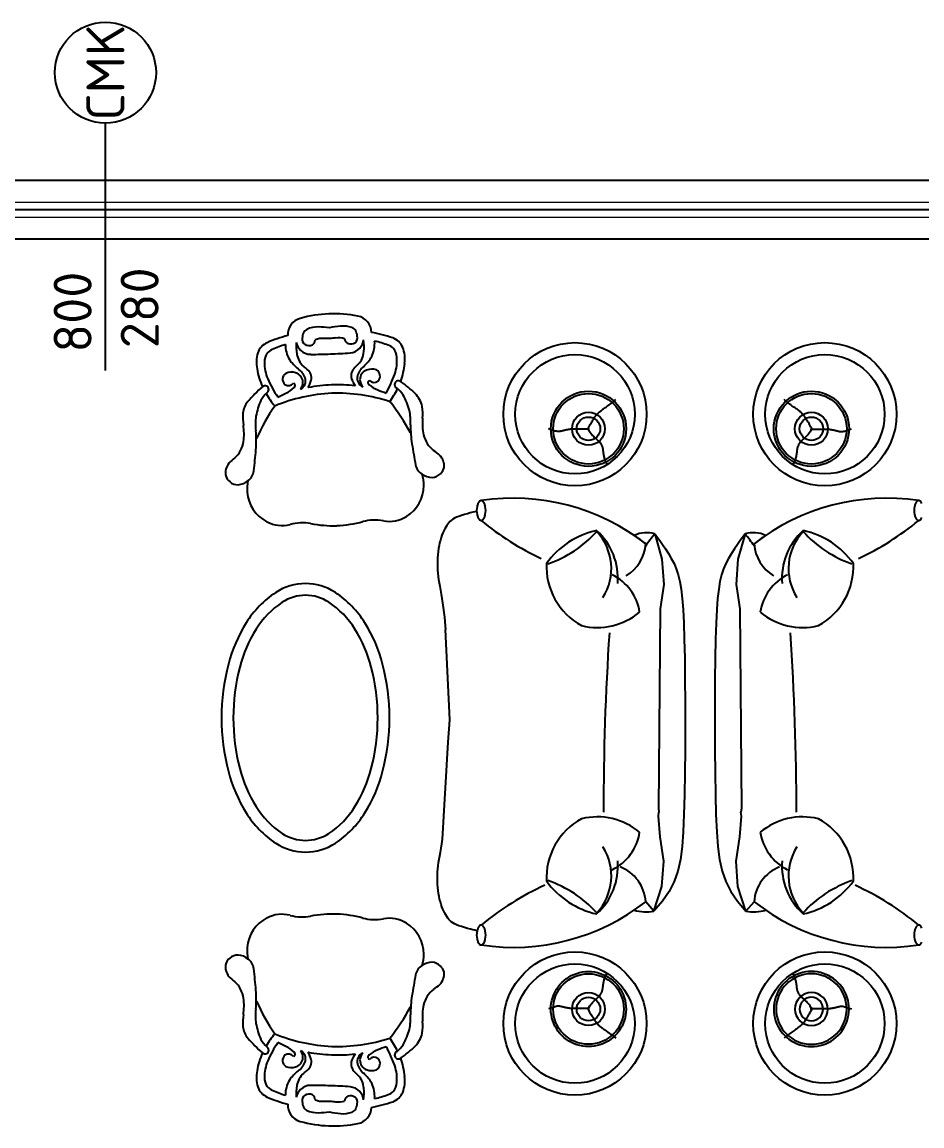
# Model space of a CAD drawing. Header units: millimetres. Extents: x 1443065 to 1517367, y 3763150 to 3779068.
# Drawn here: x 1478265.7 to 1478571.9, y 3770093.7 to 3770469.5 of the extents above; entities that cross this region are included whole.
import ezdxf
from ezdxf.enums import TextEntityAlignment as Align

# ---------------------------------------------------------------- set-up
doc = ezdxf.new("R2010")
doc.units = ezdxf.units.MM
for name, color, linetype in [('1 tefriş 2', 8, 'Continuous'), ('m-DOG_gor', 8, 'Continuous'), ('m-YAZ_poz', 7, 'Continuous')]:
    doc.layers.add(name, color=color, linetype=linetype)
doc.layers.add('MERDIVEN', color=4, linetype='Continuous', lineweight=20)
doc.styles.add('mono', font='isocpeur.ttf')
doc.styles.get("Standard").update_dxf_attribs({"font": 'arial.ttf'})

# ---------------------------------------------------------------- blocks, each defined once
blk = doc.blocks.new('m-penpoz')
blk.add_line((0, -1.6252), (0, 0))
blk.add_circle((0, 0.332), 0.332)
blk.add_attdef('POZNO', text='', height=0.18).set_placement((0, 0.332), align=Align.MIDDLE)
blk.add_attdef('HEIGHT', text='', height=0.18, rotation=90).set_placement((0.0692, -1.6252), align=Align.TOP_LEFT)
blk.add_attdef('WIDTH', text='', height=0.18, rotation=90).set_placement((0, -1.6252), align=Align.BOTTOM_LEFT)

msp = doc.modelspace()

# ---------------------------------------------------------------- linework, layer by layer
at = {"layer": '1 tefriş 2'}
for p, q in [((1478412.85, 3770300.53), (1478412.25, 3770300.19)), ((1478413.54, 3770300.86), (1478412.85, 3770300.53)), ((1478414.34, 3770301.18), (1478413.54, 3770300.86)), ((1478415.26, 3770301.5), (1478414.34, 3770301.18)), ((1478416.25, 3770301.81), (1478415.26, 3770301.5)), ((1478417.25, 3770302.1), (1478416.25, 3770301.81)), ((1478418.2, 3770302.36), (1478417.25, 3770302.1)), ((1478419.05, 3770302.57), (1478418.2, 3770302.36)), ((1478419.73, 3770302.74), (1478419.05, 3770302.57)), ((1478420.19, 3770302.85), (1478419.73, 3770302.74)), ((1478420.37, 3770302.9), (1478420.19, 3770302.85)), ((1478409.5, 3770296.89), (1478409.17, 3770296.23)), ((1478409.84, 3770297.5), (1478409.5, 3770296.89)), ((1478410.18, 3770298.06), (1478409.84, 3770297.5)), ((1478410.52, 3770298.56), (1478410.18, 3770298.06)), ((1478410.89, 3770299.02), (1478410.52, 3770298.56)), ((1478411.29, 3770299.44), (1478410.89, 3770299.02)), ((1478411.74, 3770299.83), (1478411.29, 3770299.44)), ((1478412.25, 3770300.19), (1478411.74, 3770299.83)), ((1478408.01, 3770293.09), (1478407.78, 3770292.18)), ((1478408.27, 3770293.95), (1478408.01, 3770293.09)), ((1478408.55, 3770294.76), (1478408.27, 3770293.95)), ((1478408.85, 3770295.52), (1478408.55, 3770294.76)), ((1478409.17, 3770296.23), (1478408.85, 3770295.52)), ((1478480.97, 3770295.21), (1478483.43, 3770286.65)), ((1478480.97, 3770295.21), (1478481.32, 3770294.74)), ((1478481.32, 3770294.74), (1478481.91, 3770293.96)), ((1478481.91, 3770293.96), (1478482.69, 3770292.91)), ((1478511.72, 3770295.21), (1478509.26, 3770286.65)), ((1478510.78, 3770293.96), (1478510, 3770292.91)), ((1478511.37, 3770294.74), (1478510.78, 3770293.96)), ((1478511.72, 3770295.21), (1478511.37, 3770294.74)), ((1478407.39, 3770290.22), (1478407.25, 3770289.19)), ((1478407.57, 3770291.22), (1478407.39, 3770290.22)), ((1478407.78, 3770292.18), (1478407.57, 3770291.22)), ((1478482.69, 3770292.91), (1478483.61, 3770291.64)), ((1478483.61, 3770291.64), (1478484.6, 3770290.18)), ((1478484.6, 3770290.18), (1478485.62, 3770288.57)), ((1478508.09, 3770290.18), (1478507.07, 3770288.57)), ((1478509.09, 3770291.64), (1478508.09, 3770290.18)), ((1478510, 3770292.91), (1478509.09, 3770291.64)), ((1478407, 3770286), (1478406.99, 3770284.93)), ((1478407.05, 3770287.07), (1478407, 3770286)), ((1478407.13, 3770288.14), (1478407.05, 3770287.07)), ((1478407.25, 3770289.19), (1478407.13, 3770288.14)), ((1478483.43, 3770286.65), (1478484.05, 3770278.04)), ((1478485.62, 3770288.57), (1478486.61, 3770286.86)), ((1478486.61, 3770286.86), (1478487.52, 3770285.09)), ((1478506.08, 3770286.86), (1478505.17, 3770285.09)), ((1478507.07, 3770288.57), (1478506.08, 3770286.86)), ((1478509.26, 3770286.65), (1478508.64, 3770278.04)), ((1478406.99, 3770284.93), (1478407.01, 3770283.88)), ((1478407.01, 3770283.88), (1478407.07, 3770282.84)), ((1478407.07, 3770282.84), (1478407.16, 3770281.81)), ((1478407.16, 3770281.81), (1478407.28, 3770280.76)), ((1478487.52, 3770285.09), (1478488.31, 3770283.27)), ((1478488.31, 3770283.27), (1478488.97, 3770281.3)), ((1478504.39, 3770283.27), (1478503.72, 3770281.3)), ((1478505.17, 3770285.09), (1478504.39, 3770283.27)), ((1478407.28, 3770280.76), (1478407.43, 3770279.68)), ((1478407.43, 3770279.68), (1478407.6, 3770278.56)), ((1478407.6, 3770278.56), (1478407.8, 3770277.37)), ((1478484.05, 3770278.04), (1478482.82, 3770269.74)), ((1478488.97, 3770281.3), (1478489.52, 3770279.05)), ((1478489.52, 3770279.05), (1478489.97, 3770276.41)), ((1478503.17, 3770279.05), (1478502.72, 3770276.41)), ((1478503.72, 3770281.3), (1478503.17, 3770279.05)), ((1478508.64, 3770278.04), (1478509.87, 3770269.74)), ((1478407.8, 3770277.37), (1478408.01, 3770276.1)), ((1478408.01, 3770276.1), (1478408.25, 3770274.73)), ((1478408.25, 3770274.73), (1478408.49, 3770273.26)), ((1478489.97, 3770276.41), (1478490.33, 3770273.24)), ((1478502.72, 3770276.41), (1478502.36, 3770273.24)), ((1478408.49, 3770273.26), (1478408.74, 3770271.71)), ((1478408.74, 3770271.71), (1478408.98, 3770270.11)), ((1478490.33, 3770273.24), (1478490.62, 3770269.42)), ((1478502.36, 3770273.24), (1478502.07, 3770269.42)), ((1478408.98, 3770270.11), (1478409.21, 3770268.49)), ((1478409.21, 3770268.49), (1478409.41, 3770266.91)), ((1478409.41, 3770266.91), (1478409.57, 3770265.38)), ((1478482.82, 3770269.74), (1478482.2, 3770201.71)), ((1478490.62, 3770269.42), (1478490.85, 3770264.83)), ((1478502.07, 3770269.42), (1478501.85, 3770264.83)), ((1478509.87, 3770269.74), (1478510.49, 3770201.71)), ((1478409.57, 3770265.38), (1478409.69, 3770263.94)), ((1478409.69, 3770263.94), (1478409.76, 3770262.64)), ((1478490.85, 3770264.83), (1478491.02, 3770259.34)), ((1478501.85, 3770264.83), (1478501.67, 3770259.34)), ((1478411.26, 3770231.9), (1478409.76, 3770262.64)), ((1478491.02, 3770259.34), (1478491.16, 3770252.89)), ((1478501.67, 3770259.34), (1478501.54, 3770252.89)), ((1478491.16, 3770252.89), (1478491.25, 3770245.65)), ((1478501.54, 3770252.89), (1478501.44, 3770245.65)), ((1478491.25, 3770245.65), (1478491.31, 3770237.89)), ((1478501.44, 3770245.65), (1478501.39, 3770237.89)), ((1478491.31, 3770237.89), (1478491.32, 3770229.84)), ((1478501.39, 3770237.89), (1478501.38, 3770229.84)), ((1478410.66, 3770224.34), (1478411.26, 3770231.9)), ((1478491.32, 3770229.84), (1478491.28, 3770221.75)), ((1478501.38, 3770229.84), (1478501.41, 3770221.75)), ((1478408.74, 3770191.3), (1478410.66, 3770224.34)), ((1478491.28, 3770221.75), (1478491.2, 3770213.86)), ((1478501.41, 3770221.75), (1478501.49, 3770213.86)), ((1478491.2, 3770213.86), (1478491.07, 3770206.42)), ((1478501.49, 3770213.86), (1478501.62, 3770206.42)), ((1478491.07, 3770206.42), (1478490.9, 3770199.68)), ((1478501.62, 3770206.42), (1478501.8, 3770199.68)), ((1478482.2, 3770201.71), (1478482.39, 3770200.43)), ((1478482.2, 3770199.16), (1478482.39, 3770200.43)), ((1478482.82, 3770192.09), (1478482.2, 3770199.16)), ((1478490.9, 3770199.68), (1478490.65, 3770193.82)), ((1478501.8, 3770199.68), (1478502.04, 3770193.82)), ((1478509.87, 3770192.09), (1478510.49, 3770199.16)), ((1478510.49, 3770201.71), (1478510.3, 3770200.43)), ((1478510.49, 3770199.16), (1478510.3, 3770200.43)), ((1478484.05, 3770183.78), (1478482.82, 3770192.09)), ((1478490.65, 3770193.82), (1478490.28, 3770188.75)), ((1478502.04, 3770193.82), (1478502.41, 3770188.75)), ((1478508.64, 3770183.78), (1478509.87, 3770192.09)), ((1478408.01, 3770186.9), (1478408.25, 3770188.27)), ((1478408.25, 3770188.27), (1478408.49, 3770189.74)), ((1478408.49, 3770189.74), (1478408.74, 3770191.3)), ((1478490.28, 3770188.75), (1478489.69, 3770184.33)), ((1478502.41, 3770188.75), (1478503, 3770184.33)), ((1478407.43, 3770183.32), (1478407.6, 3770184.44)), ((1478407.6, 3770184.44), (1478407.8, 3770185.63)), ((1478407.8, 3770185.63), (1478408.01, 3770186.9)), ((1478489.69, 3770184.33), (1478488.81, 3770180.41)), ((1478503, 3770184.33), (1478503.88, 3770180.41)), ((1478407.07, 3770180.16), (1478407.16, 3770181.2)), ((1478407.16, 3770181.2), (1478407.28, 3770182.24)), ((1478407.28, 3770182.24), (1478407.43, 3770183.32)), ((1478483.43, 3770175.17), (1478484.05, 3770183.78)), ((1478488.81, 3770180.41), (1478487.55, 3770176.84)), ((1478503.88, 3770180.41), (1478505.14, 3770176.84)), ((1478509.26, 3770175.17), (1478508.64, 3770183.78)), ((1478406.99, 3770178.07), (1478407.01, 3770179.13)), ((1478407, 3770177), (1478406.99, 3770178.07)), ((1478407.05, 3770175.93), (1478407, 3770177)), ((1478407.01, 3770179.13), (1478407.07, 3770180.16)), ((1478487.55, 3770176.84), (1478485.83, 3770173.47)), ((1478505.14, 3770176.84), (1478506.86, 3770173.47)), ((1478407.13, 3770174.86), (1478407.05, 3770175.93)), ((1478407.25, 3770173.81), (1478407.13, 3770174.86)), ((1478407.39, 3770172.78), (1478407.25, 3770173.81)), ((1478407.57, 3770171.78), (1478407.39, 3770172.78)), ((1478480.68, 3770166.75), (1478483.43, 3770175.17)), ((1478485.83, 3770173.47), (1478483.57, 3770170.16)), ((1478506.86, 3770173.47), (1478509.12, 3770170.16)), ((1478512.01, 3770166.75), (1478509.26, 3770175.17)), ((1478407.78, 3770170.82), (1478407.57, 3770171.78)), ((1478408.01, 3770169.91), (1478407.78, 3770170.82)), ((1478408.27, 3770169.05), (1478408.01, 3770169.91)), ((1478408.55, 3770168.24), (1478408.27, 3770169.05)), ((1478480.68, 3770166.75), (1478477.89, 3770169.98)), ((1478483.57, 3770170.16), (1478480.68, 3770166.75)), ((1478509.12, 3770170.16), (1478512.01, 3770166.75)), ((1478512.01, 3770166.75), (1478514.81, 3770169.98)), ((1478408.85, 3770167.48), (1478408.55, 3770168.24)), ((1478409.17, 3770166.77), (1478408.85, 3770167.48)), ((1478409.5, 3770166.11), (1478409.17, 3770166.77)), ((1478409.84, 3770165.5), (1478409.5, 3770166.11)), ((1478410.18, 3770164.95), (1478409.84, 3770165.5)), ((1478410.52, 3770164.44), (1478410.18, 3770164.95)), ((1478410.89, 3770163.98), (1478410.52, 3770164.44)), ((1478411.29, 3770163.56), (1478410.89, 3770163.98)), ((1478411.74, 3770163.17), (1478411.29, 3770163.56)), ((1478412.25, 3770162.81), (1478411.74, 3770163.17)), ((1478412.85, 3770162.47), (1478412.25, 3770162.81)), ((1478413.54, 3770162.14), (1478412.85, 3770162.47)), ((1478414.34, 3770161.82), (1478413.54, 3770162.14)), ((1478415.26, 3770161.5), (1478414.34, 3770161.82)), ((1478416.25, 3770161.19), (1478415.26, 3770161.5)), ((1478417.25, 3770160.9), (1478416.25, 3770161.19)), ((1478418.22, 3770160.64), (1478417.25, 3770160.9)), ((1478419.08, 3770160.42), (1478418.22, 3770160.64)), ((1478419.79, 3770160.25), (1478419.08, 3770160.42)), ((1478420.28, 3770160.13), (1478419.79, 3770160.25)), ((1478420.5, 3770160.08), (1478420.28, 3770160.13))]:
    msp.add_line(p, q, dxfattribs=at)
for points in [[(1478458.03, 3770330.52), (1478458.31, 3770331.08), (1478458.57, 3770331.58), (1478458.81, 3770332.03), (1478459.03, 3770332.42), (1478459.24, 3770332.77), (1478459.43, 3770333.09), (1478459.61, 3770333.38), (1478459.77, 3770333.66), (1478459.93, 3770333.91), (1478460.08, 3770334.16), (1478460.22, 3770334.4), (1478460.36, 3770334.62), (1478460.49, 3770334.84), (1478460.63, 3770335.05), (1478460.77, 3770335.26), (1478460.92, 3770335.46), (1478461.08, 3770335.65), (1478461.24, 3770335.84), (1478461.41, 3770336.03), (1478461.59, 3770336.22), (1478461.78, 3770336.4), (1478461.97, 3770336.58), (1478462.17, 3770336.76), (1478462.38, 3770336.93), (1478462.6, 3770337.11), (1478462.82, 3770337.28), (1478463.05, 3770337.46), (1478463.29, 3770337.64), (1478463.55, 3770337.82), (1478463.82, 3770338.01), (1478464.1, 3770338.21), (1478464.4, 3770338.41), (1478464.72, 3770338.63), (1478465.06, 3770338.86), (1478465.43, 3770339.12), (1478465.82, 3770339.4), (1478466.24, 3770339.71), (1478466.7, 3770340.07), (1478467.19, 3770340.47), (1478467.72, 3770340.93)], [(1478534.67, 3770330.52), (1478534.39, 3770331.08), (1478534.13, 3770331.58), (1478533.89, 3770332.03), (1478533.66, 3770332.42), (1478533.46, 3770332.77), (1478533.27, 3770333.09), (1478533.09, 3770333.38), (1478532.92, 3770333.66), (1478532.76, 3770333.91), (1478532.62, 3770334.16), (1478532.48, 3770334.4), (1478532.34, 3770334.62), (1478532.2, 3770334.84), (1478532.06, 3770335.05), (1478531.92, 3770335.26), (1478531.77, 3770335.46), (1478531.62, 3770335.65), (1478531.45, 3770335.84), (1478531.28, 3770336.03), (1478531.1, 3770336.22), (1478530.92, 3770336.4), (1478530.72, 3770336.58), (1478530.52, 3770336.76), (1478530.31, 3770336.93), (1478530.1, 3770337.11), (1478529.88, 3770337.28), (1478529.64, 3770337.46), (1478529.4, 3770337.64), (1478529.15, 3770337.82), (1478528.88, 3770338.01), (1478528.59, 3770338.21), (1478528.29, 3770338.41), (1478527.97, 3770338.63), (1478527.63, 3770338.86), (1478527.27, 3770339.12), (1478526.87, 3770339.4), (1478526.45, 3770339.71), (1478526, 3770340.07), (1478525.5, 3770340.47), (1478524.97, 3770340.93)], [(1478458.81, 3770330.78), (1478458.2, 3770330.82), (1478457.67, 3770330.85), (1478457.2, 3770330.86), (1478456.78, 3770330.87), (1478456.4, 3770330.86), (1478456.07, 3770330.85), (1478455.76, 3770330.84), (1478455.46, 3770330.84), (1478455.18, 3770330.84), (1478454.91, 3770330.84), (1478454.64, 3770330.84), (1478454.38, 3770330.85), (1478454.13, 3770330.86), (1478453.88, 3770330.87), (1478453.64, 3770330.87), (1478453.41, 3770330.87), (1478453.18, 3770330.87), (1478452.95, 3770330.86), (1478452.72, 3770330.85), (1478452.5, 3770330.84), (1478452.28, 3770330.82), (1478452.06, 3770330.79), (1478451.84, 3770330.76), (1478451.61, 3770330.73), (1478451.39, 3770330.69), (1478451.16, 3770330.65), (1478450.93, 3770330.6), (1478450.7, 3770330.55), (1478450.47, 3770330.5), (1478450.24, 3770330.44), (1478450.01, 3770330.38), (1478449.77, 3770330.32), (1478449.54, 3770330.26), (1478449.3, 3770330.2), (1478449.06, 3770330.14), (1478448.82, 3770330.1), (1478448.56, 3770330.06), (1478448.29, 3770330.05), (1478448.01, 3770330.05), (1478447.72, 3770330.08), (1478447.4, 3770330.14), (1478447.07, 3770330.23), (1478446.73, 3770330.33), (1478446.37, 3770330.45), (1478446, 3770330.57), (1478445.61, 3770330.71), (1478445.22, 3770330.84), (1478444.82, 3770330.97)], [(1478458.24, 3770331.06), (1478458.56, 3770330.46), (1478458.88, 3770329.94), (1478459.2, 3770329.48), (1478459.51, 3770329.08), (1478459.82, 3770328.74), (1478460.11, 3770328.44), (1478460.4, 3770328.17), (1478460.68, 3770327.92), (1478460.94, 3770327.69), (1478461.19, 3770327.47), (1478461.42, 3770327.26), (1478461.64, 3770327.06), (1478461.85, 3770326.86), (1478462.04, 3770326.67), (1478462.21, 3770326.48), (1478462.37, 3770326.28), (1478462.52, 3770326.08), (1478462.65, 3770325.88), (1478462.76, 3770325.67), (1478462.87, 3770325.46), (1478462.96, 3770325.25), (1478463.04, 3770325.04), (1478463.1, 3770324.82), (1478463.16, 3770324.61), (1478463.21, 3770324.39), (1478463.25, 3770324.18), (1478463.29, 3770323.96), (1478463.32, 3770323.74), (1478463.35, 3770323.53), (1478463.37, 3770323.31), (1478463.4, 3770323.1), (1478463.43, 3770322.88), (1478463.45, 3770322.67), (1478463.49, 3770322.45), (1478463.52, 3770322.23), (1478463.56, 3770322), (1478463.61, 3770321.77), (1478463.66, 3770321.53), (1478463.72, 3770321.28), (1478463.78, 3770321.02), (1478463.86, 3770320.74), (1478463.95, 3770320.46), (1478464.04, 3770320.18), (1478464.15, 3770319.9), (1478464.26, 3770319.63), (1478464.39, 3770319.37), (1478464.52, 3770319.14), (1478464.67, 3770318.93)], [(1478534.46, 3770331.06), (1478534.13, 3770330.46), (1478533.81, 3770329.94), (1478533.5, 3770329.48), (1478533.18, 3770329.08), (1478532.88, 3770328.74), (1478532.58, 3770328.44), (1478532.29, 3770328.17), (1478532.02, 3770327.92), (1478531.76, 3770327.69), (1478531.51, 3770327.47), (1478531.27, 3770327.26), (1478531.05, 3770327.06), (1478530.85, 3770326.86), (1478530.66, 3770326.67), (1478530.48, 3770326.48), (1478530.32, 3770326.28), (1478530.18, 3770326.08), (1478530.05, 3770325.88), (1478529.93, 3770325.67), (1478529.83, 3770325.46), (1478529.74, 3770325.25), (1478529.66, 3770325.04), (1478529.59, 3770324.82), (1478529.53, 3770324.61), (1478529.48, 3770324.39), (1478529.44, 3770324.18), (1478529.4, 3770323.96), (1478529.37, 3770323.74), (1478529.35, 3770323.53), (1478529.32, 3770323.31), (1478529.29, 3770323.1), (1478529.27, 3770322.88), (1478529.24, 3770322.67), (1478529.21, 3770322.45), (1478529.17, 3770322.23), (1478529.13, 3770322), (1478529.09, 3770321.77), (1478529.04, 3770321.53), (1478528.98, 3770321.28), (1478528.91, 3770321.02), (1478528.83, 3770320.74), (1478528.75, 3770320.46), (1478528.65, 3770320.18), (1478528.55, 3770319.9), (1478528.43, 3770319.63), (1478528.31, 3770319.37), (1478528.17, 3770319.14), (1478528.03, 3770318.93)], [(1478533.88, 3770330.78), (1478534.49, 3770330.82), (1478535.02, 3770330.85), (1478535.5, 3770330.86), (1478535.92, 3770330.87), (1478536.29, 3770330.86), (1478536.63, 3770330.85), (1478536.94, 3770330.84), (1478537.23, 3770330.84), (1478537.51, 3770330.84), (1478537.79, 3770330.84), (1478538.05, 3770330.84), (1478538.31, 3770330.85), (1478538.56, 3770330.86), (1478538.81, 3770330.87), (1478539.05, 3770330.87), (1478539.29, 3770330.87), (1478539.52, 3770330.87), (1478539.75, 3770330.86), (1478539.97, 3770330.85), (1478540.19, 3770330.84), (1478540.41, 3770330.82), (1478540.64, 3770330.79), (1478540.86, 3770330.76), (1478541.08, 3770330.73), (1478541.31, 3770330.69), (1478541.53, 3770330.65), (1478541.76, 3770330.6), (1478541.99, 3770330.55), (1478542.22, 3770330.5), (1478542.46, 3770330.44), (1478542.69, 3770330.38), (1478542.92, 3770330.32), (1478543.16, 3770330.26), (1478543.39, 3770330.2), (1478543.63, 3770330.14), (1478543.88, 3770330.1), (1478544.13, 3770330.06), (1478544.4, 3770330.05), (1478544.68, 3770330.05), (1478544.98, 3770330.08), (1478545.29, 3770330.14), (1478545.62, 3770330.23), (1478545.97, 3770330.33), (1478546.33, 3770330.45), (1478546.7, 3770330.57), (1478547.08, 3770330.71), (1478547.48, 3770330.84), (1478547.88, 3770330.97)], [(1478458.24, 3770133.39), (1478458.56, 3770134), (1478458.88, 3770134.52), (1478459.2, 3770134.98), (1478459.51, 3770135.38), (1478459.82, 3770135.72), (1478460.11, 3770136.02), (1478460.4, 3770136.29), (1478460.68, 3770136.54), (1478460.94, 3770136.77), (1478461.19, 3770136.99), (1478461.42, 3770137.2), (1478461.64, 3770137.4), (1478461.85, 3770137.6), (1478462.04, 3770137.79), (1478462.21, 3770137.98), (1478462.37, 3770138.18), (1478462.52, 3770138.38), (1478462.65, 3770138.58), (1478462.76, 3770138.79), (1478462.87, 3770139), (1478462.96, 3770139.21), (1478463.04, 3770139.42), (1478463.1, 3770139.64), (1478463.16, 3770139.85), (1478463.21, 3770140.07), (1478463.25, 3770140.28), (1478463.29, 3770140.5), (1478463.32, 3770140.71), (1478463.35, 3770140.93), (1478463.37, 3770141.14), (1478463.4, 3770141.36), (1478463.43, 3770141.58), (1478463.45, 3770141.79), (1478463.49, 3770142.01), (1478463.52, 3770142.23), (1478463.56, 3770142.45), (1478463.61, 3770142.69), (1478463.66, 3770142.93), (1478463.72, 3770143.18), (1478463.78, 3770143.44), (1478463.86, 3770143.72), (1478463.95, 3770144), (1478464.04, 3770144.28), (1478464.15, 3770144.56), (1478464.26, 3770144.83), (1478464.39, 3770145.09), (1478464.52, 3770145.32), (1478464.67, 3770145.53)], [(1478534.46, 3770133.39), (1478534.13, 3770134), (1478533.81, 3770134.52), (1478533.5, 3770134.98), (1478533.18, 3770135.38), (1478532.88, 3770135.72), (1478532.58, 3770136.02), (1478532.29, 3770136.29), (1478532.02, 3770136.54), (1478531.76, 3770136.77), (1478531.51, 3770136.99), (1478531.27, 3770137.2), (1478531.05, 3770137.4), (1478530.85, 3770137.6), (1478530.66, 3770137.79), (1478530.48, 3770137.98), (1478530.32, 3770138.18), (1478530.18, 3770138.38), (1478530.05, 3770138.58), (1478529.93, 3770138.79), (1478529.83, 3770139), (1478529.74, 3770139.21), (1478529.66, 3770139.42), (1478529.59, 3770139.64), (1478529.53, 3770139.85), (1478529.48, 3770140.07), (1478529.44, 3770140.28), (1478529.4, 3770140.5), (1478529.37, 3770140.71), (1478529.35, 3770140.93), (1478529.32, 3770141.14), (1478529.29, 3770141.36), (1478529.27, 3770141.58), (1478529.24, 3770141.79), (1478529.21, 3770142.01), (1478529.17, 3770142.23), (1478529.13, 3770142.45), (1478529.09, 3770142.69), (1478529.04, 3770142.93), (1478528.98, 3770143.18), (1478528.91, 3770143.44), (1478528.83, 3770143.72), (1478528.75, 3770144), (1478528.65, 3770144.28), (1478528.55, 3770144.56), (1478528.43, 3770144.83), (1478528.31, 3770145.09), (1478528.17, 3770145.32), (1478528.03, 3770145.53)], [(1478458.81, 3770133.68), (1478458.2, 3770133.64), (1478457.67, 3770133.61), (1478457.2, 3770133.6), (1478456.78, 3770133.59), (1478456.4, 3770133.6), (1478456.07, 3770133.61), (1478455.76, 3770133.62), (1478455.46, 3770133.62), (1478455.18, 3770133.62), (1478454.91, 3770133.62), (1478454.64, 3770133.62), (1478454.38, 3770133.61), (1478454.13, 3770133.6), (1478453.88, 3770133.59), (1478453.64, 3770133.59), (1478453.41, 3770133.59), (1478453.18, 3770133.59), (1478452.95, 3770133.59), (1478452.72, 3770133.61), (1478452.5, 3770133.62), (1478452.28, 3770133.64), (1478452.06, 3770133.67), (1478451.84, 3770133.7), (1478451.61, 3770133.73), (1478451.39, 3770133.77), (1478451.16, 3770133.81), (1478450.93, 3770133.86), (1478450.7, 3770133.91), (1478450.47, 3770133.96), (1478450.24, 3770134.02), (1478450.01, 3770134.07), (1478449.77, 3770134.14), (1478449.54, 3770134.2), (1478449.3, 3770134.26), (1478449.06, 3770134.32), (1478448.82, 3770134.36), (1478448.56, 3770134.4), (1478448.29, 3770134.41), (1478448.01, 3770134.41), (1478447.72, 3770134.38), (1478447.4, 3770134.32), (1478447.07, 3770134.23), (1478446.73, 3770134.13), (1478446.37, 3770134.01), (1478446, 3770133.89), (1478445.61, 3770133.75), (1478445.22, 3770133.62), (1478444.82, 3770133.49)], [(1478458.03, 3770133.94), (1478458.31, 3770133.38), (1478458.57, 3770132.88), (1478458.81, 3770132.43), (1478459.03, 3770132.04), (1478459.24, 3770131.69), (1478459.43, 3770131.37), (1478459.61, 3770131.08), (1478459.77, 3770130.8), (1478459.93, 3770130.55), (1478460.08, 3770130.3), (1478460.22, 3770130.06), (1478460.36, 3770129.84), (1478460.49, 3770129.62), (1478460.63, 3770129.41), (1478460.77, 3770129.2), (1478460.92, 3770129), (1478461.08, 3770128.81), (1478461.24, 3770128.62), (1478461.41, 3770128.43), (1478461.59, 3770128.24), (1478461.78, 3770128.06), (1478461.97, 3770127.88), (1478462.17, 3770127.7), (1478462.38, 3770127.53), (1478462.6, 3770127.35), (1478462.82, 3770127.18), (1478463.05, 3770127), (1478463.29, 3770126.82), (1478463.55, 3770126.64), (1478463.82, 3770126.45), (1478464.1, 3770126.25), (1478464.4, 3770126.05), (1478464.72, 3770125.83), (1478465.06, 3770125.6), (1478465.43, 3770125.34), (1478465.82, 3770125.06), (1478466.24, 3770124.75), (1478466.7, 3770124.39), (1478467.19, 3770123.99), (1478467.72, 3770123.53)], [(1478534.67, 3770133.94), (1478534.39, 3770133.38), (1478534.13, 3770132.88), (1478533.89, 3770132.43), (1478533.66, 3770132.04), (1478533.46, 3770131.69), (1478533.27, 3770131.37), (1478533.09, 3770131.08), (1478532.92, 3770130.8), (1478532.76, 3770130.55), (1478532.62, 3770130.3), (1478532.48, 3770130.06), (1478532.34, 3770129.84), (1478532.2, 3770129.62), (1478532.06, 3770129.41), (1478531.92, 3770129.2), (1478531.77, 3770129), (1478531.62, 3770128.81), (1478531.45, 3770128.62), (1478531.28, 3770128.43), (1478531.1, 3770128.24), (1478530.92, 3770128.06), (1478530.72, 3770127.88), (1478530.52, 3770127.7), (1478530.31, 3770127.53), (1478530.1, 3770127.35), (1478529.88, 3770127.18), (1478529.64, 3770127), (1478529.4, 3770126.82), (1478529.15, 3770126.64), (1478528.88, 3770126.45), (1478528.59, 3770126.25), (1478528.29, 3770126.05), (1478527.97, 3770125.83), (1478527.63, 3770125.6), (1478527.27, 3770125.34), (1478526.87, 3770125.06), (1478526.45, 3770124.75), (1478526, 3770124.39), (1478525.5, 3770123.99), (1478524.97, 3770123.53)], [(1478533.88, 3770133.68), (1478534.49, 3770133.64), (1478535.02, 3770133.61), (1478535.5, 3770133.6), (1478535.92, 3770133.59), (1478536.29, 3770133.6), (1478536.63, 3770133.61), (1478536.94, 3770133.62), (1478537.23, 3770133.62), (1478537.51, 3770133.62), (1478537.79, 3770133.62), (1478538.05, 3770133.62), (1478538.31, 3770133.61), (1478538.56, 3770133.6), (1478538.81, 3770133.59), (1478539.05, 3770133.59), (1478539.29, 3770133.59), (1478539.52, 3770133.59), (1478539.75, 3770133.59), (1478539.97, 3770133.61), (1478540.19, 3770133.62), (1478540.41, 3770133.64), (1478540.64, 3770133.67), (1478540.86, 3770133.7), (1478541.08, 3770133.73), (1478541.31, 3770133.77), (1478541.53, 3770133.81), (1478541.76, 3770133.86), (1478541.99, 3770133.91), (1478542.22, 3770133.96), (1478542.46, 3770134.02), (1478542.69, 3770134.07), (1478542.92, 3770134.14), (1478543.16, 3770134.2), (1478543.39, 3770134.26), (1478543.63, 3770134.32), (1478543.88, 3770134.36), (1478544.13, 3770134.4), (1478544.4, 3770134.41), (1478544.68, 3770134.41), (1478544.98, 3770134.38), (1478545.29, 3770134.32), (1478545.62, 3770134.23), (1478545.97, 3770134.13), (1478546.33, 3770134.01), (1478546.7, 3770133.89), (1478547.08, 3770133.75), (1478547.48, 3770133.62), (1478547.88, 3770133.49)]]:
    msp.add_lwpolyline(points, dxfattribs=at)
for centre, radius in [((1478453.83, 3770335.95), 24.38), ((1478538.86, 3770335.95), 24.38), ((1478453.83, 3770335.95), 20.32), ((1478538.86, 3770335.95), 20.32), ((1478458.42, 3770331.01), 12.8), ((1478458.42, 3770331.01), 12), ((1478534.28, 3770331.01), 12.8), ((1478534.28, 3770331.01), 12), ((1478458.42, 3770331.01), 5.6), ((1478458.42, 3770331.01), 4), ((1478534.28, 3770331.01), 5.6), ((1478534.28, 3770331.01), 4), ((1478453.83, 3770128.51), 24.38), ((1478538.86, 3770128.51), 24.38), ((1478453.83, 3770128.51), 20.32), ((1478538.86, 3770128.51), 20.32)]:
    msp.add_circle(centre, radius, dxfattribs=at)
for centre, radius, start, end in [((1478361.86, 3770363.02), 5.79, 105.5086, 182.692), ((1478371.69, 3770327.6), 42.55, 92.1501, 105.5086), ((1478371.7, 3770327.6), 42.55, 78.809, 92.1675), ((1478378.84, 3770363.66), 5.79, 1.6256, 78.809), ((1478363.57, 3770362.7), 2.35, 114.1463, 156.7366), ((1478366.24, 3770357.11), 8.55, 88.5886, 115.1574), ((1478363.62, 3770299.34), 66.38, 84.2527, 87.5594), ((1478381.87, 3770300.02), 66.38, 96.7582, 100.0649), ((1478374.91, 3770357.44), 8.55, 69.1602, 95.729), ((1478377.16, 3770363.21), 2.35, 27.581, 70.1713), ((1478368.5, 3770315.53), 48.82, 104.7441, 113.4574), ((1478363.05, 3770361.44), 2.07, 168.154, 234.1096), ((1478367.52, 3770361.39), 6.51, 159.8451, 175.8189), ((1478363.22, 3770361.38), 2.2, 304.3196, 357.8169), ((1478368.01, 3770354.41), 7.36, 86.5684, 110.6256), ((1478366.41, 3770238.43), 123.35, 88.1407, 89.05), ((1478383.68, 3770239.08), 123.35, 95.2676, 96.1769), ((1478373.35, 3770354.61), 7.36, 73.692, 97.7492), ((1478377.6, 3770361.93), 2.2, 186.5007, 239.998), ((1478377.77, 3770361.99), 2.07, 310.208, 16.1636), ((1478373.32, 3770361.61), 6.51, 8.4987, 24.4725), ((1478376.32, 3770362.05), 5.63, 320.4459, 351.8166), ((1478367.11, 3770358.93), 14.97, 353.7043, 8.9162), ((1478375.79, 3770315.8), 48.82, 70.8602, 79.5735), ((1478375.37, 3770360.04), 10.3, 334.6936, 4.501), ((1478378.13, 3770327.9), 33.79, 68.9453, 77.1515), ((1478389.68, 3770356.22), 6.09, 24.1995, 69.7004), ((1478357.35, 3770353.64), 11.92, 164.3823, 191.0033), ((1478351.6, 3770354.78), 6.09, 114.6172, 160.1181), ((1478352.56, 3770353.62), 4.68, 112.3728, 139.3156), ((1478365.26, 3770327.42), 33.79, 107.1661, 115.3723), ((1478365.59, 3770359.67), 10.3, 179.8166, 209.624), ((1478373.91, 3770359.19), 14.97, 175.4014, 190.6133), ((1478364.49, 3770361.61), 5.63, 192.501, 223.8717), ((1478363.92, 3770361.49), 5.14, 227.2923, 270.1711), ((1478363.34, 3770362.2), 2.86, 238.4472, 293.1509), ((1478377.43, 3770362.73), 2.86, 251.1667, 305.8704), ((1478376.9, 3770361.98), 5.14, 274.1465, 317.0253), ((1478375.3, 3770357.69), 6.69, 315.0405, 356.596), ((1478388.81, 3770354.98), 4.68, 45.002, 71.9448), ((1478388.28, 3770355.22), 4.92, 1.8411, 38.6037), ((1478384.03, 3770354.65), 11.92, 353.3143, 19.9353), ((1478353.08, 3770353.9), 4.92, 145.7139, 182.4765), ((1478362.7, 3770353.54), 14.54, 179.4469, 202.4239), ((1478369.38, 3770363.62), 15.63, 215.3621, 231.4487), ((1478365.83, 3770357.33), 6.69, 187.7216, 229.2771), ((1478364.79, 3770473.13), 116.79, 269.5812, 272.8565), ((1478367.63, 3770473.24), 116.79, 271.4611, 274.7364), ((1478371.29, 3770363.69), 15.63, 312.8689, 328.9555), ((1478378.71, 3770354.15), 14.54, 341.8937, 4.8707), ((1478372.4, 3770355.21), 23.56, 339.8347, 355.2521), ((1478368.92, 3770355.08), 23.56, 189.0655, 204.4829), ((1478356.65, 3770347.89), 2.34, 122.2917, 229.7686), ((1478357.33, 3770345.75), 4.55, 71.9456, 115.0502), ((1478357.77, 3770346.72), 3.5, 4.0343, 73.8891), ((1478355.6, 3770345.84), 6.87, 21.7366, 53.9857), ((1478317.38, 3770297.99), 69.93, 49.5864, 50.9111), ((1478360.3, 3770348.25), 3.83, 348.8852, 51.0581), ((1478381.5, 3770349.05), 3.83, 133.2595, 195.4324), ((1478428.09, 3770302.16), 69.93, 133.4065, 134.7312), ((1478386.37, 3770347), 6.87, 130.3319, 162.581), ((1478384.14, 3770347.71), 3.5, 110.4285, 180.2833), ((1478384.65, 3770346.78), 4.55, 69.2674, 112.372), ((1478385.16, 3770348.96), 2.34, 314.549, 62.0259), ((1478347.68, 3770366.15), 47.79, 331.2698, 339.7796), ((1478348.33, 3770344.34), 1.29, 298.8916, 131.1367), ((1478392.74, 3770367.85), 47.79, 204.538, 213.0478), ((1478356.42, 3770347.93), 2.24, 234.9783, 317.3432), ((1478357.94, 3770345.64), 0.788, 34.4105, 80.6705), ((1478356.36, 3770346.5), 2.38, 321.9436, 340.9961), ((1478358.11, 3770345.89), 0.519, 340.9961, 21.5818), ((1478359.04, 3770347.31), 3.13, 297.3276, 20.1691), ((1478356.97, 3770346.99), 4.29, 325.0026, 359.7194), ((1478355.57, 3770349.67), 8.76, 328.1831, 345.7468), ((1478373.83, 3770284.7), 61.31, 92.6434, 100.1632), ((1478372.79, 3770284.66), 61.31, 84.1544, 91.6742), ((1478386.11, 3770350.82), 8.76, 198.5708, 216.1345), ((1478382.82, 3770348.2), 3.13, 164.1485, 246.99), ((1478384.92, 3770348.04), 4.29, 184.5982, 219.315), ((1478383.86, 3770346.86), 0.519, 162.7358, 203.3215), ((1478384.05, 3770346.62), 0.788, 103.6471, 149.9071), ((1478385.57, 3770347.6), 2.38, 203.3215, 222.374), ((1478389.66, 3770352.48), 8.73, 227.9083, 250.1153), ((1478385.39, 3770349.03), 2.24, 226.9744, 309.3393), ((1478393.73, 3770346.06), 1.29, 53.1809, 245.426), ((1478365.8, 3770307.31), 49.06, 46.7202, 54.1846), ((1478388.39, 3770300.17), 60.93, 132.1795, 138.8771), ((1478356.26, 3770335.28), 10.79, 132.6463, 150.0194), ((1478380.25, 3770361.91), 36.79, 210.9663, 218.9941), ((1478373.81, 3770285.14), 58.01, 92.671, 112.4524), ((1478330.66, 3770392.73), 55.5, 293.3703, 296.567), ((1478351.9, 3770351.05), 8.73, 294.2023, 316.4093), ((1478372.78, 3770285.1), 58.01, 71.8652, 91.6466), ((1478407.71, 3770395.63), 55.5, 247.7506, 250.9473), ((1478360.58, 3770361.16), 36.79, 325.3235, 333.3513), ((1478386.5, 3770336.42), 10.79, 34.2982, 51.6713), ((1478369.06, 3770329.02), 29.6, 16.1934, 27.0843), ((1478392.3, 3770336.26), 9.83, 13.7893, 43.4951), ((1478347.92, 3770335.57), 7.16, 139.3081, 174.1515), ((1478374.21, 3770329.21), 29.6, 157.2333, 168.1242), ((1478407.44, 3770300.19), 67.82, 145.3435, 156.1214), ((1478338.11, 3770297.58), 67.82, 28.1962, 38.9741), ((1478381.74, 3770336.07), 20.27, 355.7893, 7.1688), ((1478361.04, 3770335.29), 20.27, 177.1488, 188.5283), ((1478363.57, 3770332.71), 18.5, 171.9508, 187.4475), ((1478379.41, 3770333.31), 18.5, 356.8701, 12.3668), ((1478423.87, 3770333.08), 21.97, 176.0837, 190.8189), ((1478319.25, 3770329.14), 21.97, 353.4987, 8.2339), ((1478432.25, 3770331.49), 34.37, 178.6545, 189.4023), ((1478311.02, 3770326.92), 34.37, 354.9153, 5.6631), ((1478411.41, 3770331.1), 9.36, 193.2251, 232.6986), ((1478331.83, 3770328.1), 9.36, 311.619, 351.0925), ((1478172, 3770337.66), 173.8, 353.0575, 355.4511), ((1478570.06, 3770352.67), 173.8, 188.8665, 191.2601), ((1478396.17, 3770309.41), 17.16, 46.983, 56.1336), ((1478348.66, 3770307.62), 17.16, 128.184, 137.3346), ((1478404.03, 3770318.36), 5.26, 353.8837, 43.0908), ((1478340.14, 3770315.95), 5.26, 141.2268, 190.4339), ((1478340.04, 3770317.07), 4.51, 303.1613, 354.7437), ((1478404.06, 3770319.48), 4.51, 189.5739, 241.1563), ((1478405.33, 3770320.48), 6.03, 234.6214, 269.1199), ((1478389, 3770311.79), 13.38, 359.4578, 16.3584), ((1478405.11, 3770318.42), 3.97, 271.8055, 316.9727), ((1478405.41, 3770318.69), 3.96, 311.0747, 346.9131), ((1478338.74, 3770316.18), 3.96, 197.4045, 233.2429), ((1478339.06, 3770315.93), 3.97, 227.3449, 272.5121), ((1478338.69, 3770317.97), 6.03, 275.1977, 309.6962), ((1478355.63, 3770310.54), 13.38, 167.9592, 184.8598), ((1478354.81, 3770310.47), 12.56, 184.8598, 242.1992), ((1478389.82, 3770311.79), 12.56, 302.1184, 359.4578), ((1478427.78, 3770303.17), 7.42, 169.3329, 190.6671), ((1478424.87, 3770303.72), 4.45, 155.547, 169.3329), ((1478423.03, 3770304.56), 2.44, 132.33, 155.547), ((1478421.9, 3770305.8), 0.757, 90, 132.33), ((1478432.8, 3770234.17), 73.2, 51.9858, 98.5651), ((1478421.9, 3770305.8), 0.757, 47.67, 90), ((1478420.77, 3770304.56), 2.44, 24.453, 47.67), ((1478418.94, 3770303.72), 4.45, 10.6671, 24.453), ((1478416.02, 3770303.17), 7.42, 349.3329, 10.6671), ((1478559.89, 3770234.17), 73.2, 81.4349, 128.0142), ((1478576.67, 3770303.17), 7.42, 169.3329, 190.6671), ((1478573.76, 3770303.72), 4.45, 155.547, 169.3329), ((1478571.92, 3770304.56), 2.44, 132.33, 155.547), ((1478570.79, 3770305.8), 0.757, 90, 132.33), ((1478570.79, 3770305.8), 0.757, 47.67, 90), ((1478569.66, 3770304.56), 2.44, 24.453, 47.67), ((1478390.62, 3770310.52), 11.06, 259.5995, 302.1184), ((1478424.87, 3770302.63), 4.45, 190.6671, 204.453), ((1478423.03, 3770301.79), 2.44, 204.453, 227.67), ((1478420.77, 3770301.79), 2.44, 312.33, 335.547), ((1478418.94, 3770302.63), 4.45, 335.547, 349.3329), ((1478573.76, 3770302.63), 4.45, 190.6671, 204.453), ((1478571.92, 3770301.79), 2.44, 204.453, 227.67), ((1478569.66, 3770301.79), 2.44, 312.33, 335.547), ((1478354.11, 3770309.15), 11.06, 242.1992, 284.7181), ((1478360.99, 3770282.97), 16.01, 79.5995, 104.7181), ((1478371.67, 3770341.18), 43.18, 259.5995, 271.5063), ((1478370.69, 3770341.15), 43.18, 272.8113, 284.7181), ((1478385.73, 3770283.9), 16.01, 79.5995, 104.7181), ((1478421.9, 3770300.55), 0.757, 227.67, 312.33), ((1478483.42, 3770374.18), 96.53, 230.4122, 244.822), ((1478509.28, 3770374.18), 96.53, 295.178, 309.5878), ((1478570.79, 3770300.55), 0.757, 227.67, 312.33), ((1478467.34, 3770268.47), 28.58, 102.3947, 144.2647), ((1478431.6, 3770322.82), 39.96, 289.02, 317.8377), ((1478446.45, 3770280.06), 21.99, 355.446, 47.8844), ((1478447.85, 3770283.41), 18.36, 327.4786, 43.2747), ((1478478.16, 3770285.84), 9.78, 73.3088, 115.2447), ((1478432.8, 3770234.17), 73.2, 51.9858, 55.7638), ((1478571.52, 3770222.65), 116.04, 141.2958, 143.8584), ((1478514.53, 3770285.84), 9.78, 64.7553, 106.6912), ((1478421.17, 3770222.65), 116.04, 36.1416, 38.7042), ((1478559.89, 3770234.17), 73.2, 124.2362, 128.0142), ((1478546.24, 3770280.06), 21.99, 132.1156, 184.554), ((1478544.84, 3770283.41), 18.36, 136.7253, 212.5214), ((1478561.09, 3770322.82), 39.96, 222.1623, 250.98), ((1478525.36, 3770268.47), 28.58, 35.7353, 77.6053), ((1478464.19, 3770292.72), 13.72, 301.141, 356.3257), ((1478528.5, 3770292.72), 13.72, 183.6743, 238.859), ((1478467.06, 3770284.11), 22.94, 176.9286, 241.3478), ((1478525.64, 3770284.11), 22.94, 298.6522, 3.0714), ((1478362.14, 3770259.95), 18.36, 90, 123.5341), ((1478362.14, 3770259.95), 18.36, 56.4659, 90), ((1478458.89, 3770265.97), 17.14, 8.7143, 63.6011), ((1478533.8, 3770265.97), 17.14, 116.3989, 171.2857), ((1478370.8, 3770246.87), 34.05, 123.5341, 147.9946), ((1478362.14, 3770259.95), 14.36, 90, 123.5341), ((1478362.14, 3770259.95), 14.36, 56.4659, 90), ((1478353.47, 3770246.87), 34.05, 32.0054, 56.4659), ((1478370.8, 3770246.87), 30.05, 123.5341, 147.9946), ((1478353.47, 3770246.87), 30.05, 32.0054, 56.4659), ((1478461.36, 3770285.89), 22.54, 256.3914, 309.936), ((1478531.33, 3770285.89), 22.54, 230.064, 283.6086), ((1478384.6, 3770238.24), 50.32, 147.9946, 165.4857), ((1478339.67, 3770238.24), 50.32, 14.5143, 32.0054), ((1478384.6, 3770238.24), 46.32, 147.9946, 165.4857), ((1478339.67, 3770238.24), 46.32, 14.5143, 32.0054), ((1479394.74, 3770200.6), 931.22, 176.2491, 180.00922), ((1477597.96, 3770200.6), 931.22, 359.99078, 3.7509), ((1478406.46, 3770232.59), 72.9, 165.4857, 194.5143), ((1478406.46, 3770232.59), 68.9, 165.4857, 194.5143), ((1478317.81, 3770232.59), 68.9, 345.4857, 14.5143), ((1478317.81, 3770232.59), 72.9, 345.4857, 14.5143), ((1478384.6, 3770226.93), 50.32, 194.5143, 212.0054), ((1478384.6, 3770226.93), 46.32, 194.5143, 212.0054), ((1478339.67, 3770226.93), 46.32, 327.9946, 345.4857), ((1478339.67, 3770226.93), 50.32, 327.9946, 345.4857), ((1478370.8, 3770218.3), 34.05, 212.0054, 236.4659), ((1478370.8, 3770218.3), 30.05, 212.0054, 236.4659), ((1478353.47, 3770218.3), 30.05, 303.5341, 327.9946), ((1478353.47, 3770218.3), 34.05, 303.5341, 327.9946), ((1478467.06, 3770178.1), 22.94, 118.6522, 183.0714), ((1478461.36, 3770176.33), 22.54, 50.064, 103.6086), ((1478531.33, 3770176.33), 22.54, 76.3914, 129.936), ((1478525.64, 3770178.1), 22.94, 356.9286, 61.3478), ((1478362.14, 3770205.23), 14.36, 236.4659, 303.5341), ((1478458.89, 3770196.24), 17.14, 296.3989, 351.2857), ((1478533.8, 3770196.24), 17.14, 188.7143, 243.6011), ((1478362.14, 3770205.23), 18.36, 236.4659, 303.5341), ((1478447.85, 3770178.8), 18.36, 316.7253, 32.5214), ((1478544.84, 3770178.8), 18.36, 147.4786, 223.2747), ((1478446.45, 3770182.15), 21.99, 312.1156, 4.554), ((1478464.19, 3770169.1), 13.72, 3.6743, 68.382), ((1478528.5, 3770169.1), 13.72, 111.618, 176.3257), ((1478546.24, 3770182.15), 21.99, 175.446, 227.8844), ((1478467.34, 3770193.75), 28.58, 215.7353, 257.6053), ((1478431.6, 3770139.39), 39.96, 42.1623, 70.98), ((1478561.09, 3770139.39), 39.96, 109.02, 137.8377), ((1478525.36, 3770193.75), 28.58, 282.3947, 324.2647), ((1478483.42, 3770087.65), 96.53, 114.3821, 129.5878), ((1478509.28, 3770087.65), 96.53, 50.4122, 65.6179), ((1478432.8, 3770227.65), 73.2, 261.4349, 308.0142), ((1478559.89, 3770227.65), 73.2, 231.9858, 278.5651), ((1478354.11, 3770154.66), 11.06, 75.2819, 117.8008), ((1478360.99, 3770180.84), 16.01, 255.2819, 280.4005), ((1478371.67, 3770122.62), 43.18, 88.4937, 100.4005), ((1478370.69, 3770122.66), 43.18, 75.2819, 87.1887), ((1478478.08, 3770181.29), 14.76, 253.7557, 280.1606), ((1478514.61, 3770181.29), 14.76, 259.8394, 286.2443), ((1478354.81, 3770153.34), 12.56, 117.8008, 175.1402), ((1478385.73, 3770179.91), 16.01, 255.2819, 280.4005), ((1478390.62, 3770153.28), 11.06, 57.8816, 100.4005), ((1478389.82, 3770152.02), 12.56, 0.5422, 57.8816), ((1478423.03, 3770160.03), 2.44, 132.33, 155.547), ((1478421.9, 3770161.28), 0.757, 90, 132.33), ((1478421.9, 3770161.28), 0.757, 47.67, 90), ((1478420.77, 3770160.03), 2.44, 24.453, 47.67), ((1478571.92, 3770160.03), 2.44, 132.33, 155.547), ((1478570.79, 3770161.28), 0.757, 90, 132.33), ((1478570.79, 3770161.28), 0.757, 47.67, 90), ((1478569.66, 3770160.03), 2.44, 24.453, 47.67), ((1478427.78, 3770158.65), 7.42, 169.3329, 190.6671), ((1478424.87, 3770159.2), 4.45, 155.547, 169.3329), ((1478418.94, 3770159.2), 4.45, 10.6671, 24.453), ((1478416.02, 3770158.65), 7.42, 349.3329, 10.6671), ((1478576.67, 3770158.65), 7.42, 169.3329, 190.6671), ((1478573.76, 3770159.2), 4.45, 155.547, 169.3329), ((1478355.63, 3770153.27), 13.38, 175.1402, 192.0408), ((1478424.87, 3770158.1), 4.45, 190.6671, 204.453), ((1478423.03, 3770157.27), 2.44, 204.453, 227.67), ((1478421.9, 3770156.03), 0.757, 227.67, 312.33), ((1478420.77, 3770157.27), 2.44, 312.33, 335.547), ((1478418.94, 3770158.1), 4.45, 335.547, 349.3329), ((1478573.76, 3770158.1), 4.45, 190.6671, 204.453), ((1478571.92, 3770157.27), 2.44, 204.453, 227.67), ((1478570.79, 3770156.03), 0.757, 227.67, 312.33), ((1478569.66, 3770157.27), 2.44, 312.33, 335.547), ((1478338.74, 3770147.63), 3.96, 126.7571, 162.5955), ((1478339.06, 3770147.88), 3.97, 87.4879, 132.6551), ((1478338.69, 3770145.84), 6.03, 50.3038, 84.8023), ((1478340.04, 3770146.74), 4.51, 5.2563, 56.8387), ((1478389, 3770152.01), 13.38, 343.6416, 0.5422), ((1478340.14, 3770147.86), 5.26, 169.5661, 218.7732), ((1478172, 3770126.15), 173.8, 4.5489, 6.9425), ((1478404.06, 3770144.33), 4.51, 118.8437, 170.4261), ((1478405.33, 3770143.33), 6.03, 90.8801, 125.3786), ((1478405.11, 3770145.39), 3.97, 43.0273, 88.1945), ((1478405.41, 3770145.11), 3.96, 13.0869, 48.9253), ((1478348.66, 3770156.19), 17.16, 222.6654, 231.816), ((1478331.83, 3770135.71), 9.36, 8.9075, 48.381), ((1478570.06, 3770111.14), 173.8, 168.7399, 171.1335), ((1478404.03, 3770145.45), 5.26, 316.9092, 6.1163), ((1478311.02, 3770136.88), 34.37, 354.3369, 5.0847), ((1478411.41, 3770132.71), 9.36, 127.3014, 166.7749), ((1478396.17, 3770154.4), 17.16, 303.8664, 313.017), ((1478319.25, 3770134.67), 21.97, 351.7661, 6.5013), ((1478407.44, 3770163.62), 67.82, 203.8786, 214.6565), ((1478432.25, 3770132.31), 34.37, 170.5977, 181.3455), ((1478361.04, 3770128.52), 20.27, 171.4717, 182.8512), ((1478363.57, 3770131.09), 18.5, 172.5525, 188.0492), ((1478338.11, 3770166.23), 67.82, 321.0259, 331.8038), ((1478379.41, 3770130.5), 18.5, 347.6332, 3.1299), ((1478423.87, 3770130.72), 21.97, 169.1811, 183.9163), ((1478374.21, 3770134.59), 29.6, 191.8758, 202.7667), ((1478381.74, 3770127.74), 20.27, 352.8312, 4.2107), ((1478347.92, 3770128.24), 7.16, 185.8485, 220.6919), ((1478380.25, 3770101.9), 36.79, 141.0059, 149.0337), ((1478373.81, 3770178.67), 58.01, 247.5476, 267.329), ((1478369.06, 3770134.79), 29.6, 332.9157, 343.8066), ((1478392.3, 3770127.55), 9.83, 316.5049, 346.2107), ((1478388.39, 3770163.64), 60.93, 221.1229, 227.8205), ((1478356.26, 3770128.53), 10.79, 209.9806, 227.3537), ((1478348.33, 3770119.46), 1.29, 228.8633, 61.1084), ((1478392.74, 3770095.96), 47.79, 146.9522, 155.462), ((1478330.66, 3770071.08), 55.5, 63.433, 66.6297), ((1478351.9, 3770112.75), 8.73, 43.5907, 65.7977), ((1478372.78, 3770178.71), 58.01, 268.3534, 288.1348), ((1478407.71, 3770068.17), 55.5, 109.0527, 112.2494), ((1478347.68, 3770097.66), 47.79, 20.2204, 28.7302), ((1478360.58, 3770102.64), 36.79, 26.6487, 34.6765), ((1478386.5, 3770127.39), 10.79, 308.3287, 325.7018), ((1478365.8, 3770156.5), 49.06, 305.8154, 313.2798), ((1478368.92, 3770108.73), 23.56, 155.5171, 170.9345), ((1478356.65, 3770115.92), 2.34, 130.2314, 237.7083), ((1478356.42, 3770115.87), 2.24, 42.6568, 125.0217), ((1478357.94, 3770118.17), 0.788, 279.3295, 325.5895), ((1478356.36, 3770117.31), 2.38, 19.0039, 38.0564), ((1478358.11, 3770117.91), 0.519, 338.4182, 19.0039), ((1478357.77, 3770117.09), 3.5, 286.1109, 355.9657), ((1478359.04, 3770116.5), 3.13, 339.8309, 62.6724), ((1478356.97, 3770116.82), 4.29, 0.2806, 34.9974), ((1478373.83, 3770179.11), 61.31, 259.8368, 267.3566), ((1478355.57, 3770114.14), 8.76, 14.2532, 31.8169), ((1478372.79, 3770179.14), 61.31, 268.3258, 275.8456), ((1478386.11, 3770112.99), 8.76, 143.8655, 161.4292), ((1478382.82, 3770115.6), 3.13, 113.01, 195.8515), ((1478384.92, 3770115.77), 4.29, 140.685, 175.4018), ((1478383.86, 3770116.94), 0.519, 156.6785, 197.2642), ((1478384.05, 3770117.18), 0.788, 210.0929, 256.3529), ((1478385.57, 3770116.21), 2.38, 137.626, 156.6785), ((1478389.66, 3770111.33), 8.73, 109.8847, 132.0917), ((1478385.39, 3770114.78), 2.24, 50.6607, 133.0256), ((1478385.16, 3770114.84), 2.34, 297.9741, 45.451), ((1478393.73, 3770117.75), 1.29, 114.574, 306.8191), ((1478372.4, 3770108.59), 23.56, 4.7479, 20.1653), ((1478362.7, 3770110.26), 14.54, 157.5761, 180.5531), ((1478357.33, 3770118.06), 4.55, 244.9498, 288.0544), ((1478355.6, 3770117.97), 6.87, 306.0143, 338.2634), ((1478317.38, 3770165.82), 69.93, 309.0889, 310.4136), ((1478360.3, 3770115.56), 3.83, 308.9419, 11.1148), ((1478381.5, 3770114.76), 3.83, 164.5676, 226.7405), ((1478386.37, 3770116.81), 6.87, 197.419, 229.6681), ((1478384.14, 3770116.09), 3.5, 179.7167, 249.5715), ((1478384.65, 3770117.03), 4.55, 247.628, 290.7326), ((1478378.71, 3770109.66), 14.54, 355.1293, 18.1063), ((1478357.35, 3770110.16), 11.92, 168.9967, 195.6177), ((1478353.08, 3770109.91), 4.92, 177.5235, 214.2861), ((1478365.59, 3770104.14), 10.3, 150.376, 180.1834), ((1478369.38, 3770100.19), 15.63, 128.5513, 144.6379), ((1478365.83, 3770106.47), 6.69, 130.7229, 172.2784), ((1478428.09, 3770161.65), 69.93, 225.2688, 226.5935), ((1478375.3, 3770106.12), 6.69, 3.404, 44.9595), ((1478371.29, 3770100.12), 15.63, 31.0445, 47.1311), ((1478384.03, 3770109.16), 11.92, 340.0647, 6.6857), ((1478351.6, 3770109.03), 6.09, 199.8819, 245.3828), ((1478352.56, 3770110.19), 4.68, 220.6844, 247.6272), ((1478365.26, 3770136.39), 33.79, 244.6277, 252.8339), ((1478373.91, 3770104.62), 14.97, 169.3867, 184.5986), ((1478364.49, 3770102.2), 5.63, 136.1283, 167.499), ((1478363.92, 3770102.32), 5.14, 89.8289, 132.7077), ((1478364.79, 3769990.67), 116.79, 87.1435, 90.4188), ((1478367.63, 3769990.57), 116.79, 85.2636, 88.5389), ((1478376.9, 3770101.83), 5.14, 42.9747, 85.8535), ((1478376.32, 3770101.75), 5.63, 8.1834, 39.5541), ((1478367.11, 3770104.87), 14.97, 351.0838, 6.2957), ((1478375.37, 3770103.77), 10.3, 355.499, 25.3064), ((1478388.81, 3770108.82), 4.68, 288.0552, 314.998), ((1478389.68, 3770107.59), 6.09, 290.2996, 335.8005), ((1478388.28, 3770108.58), 4.92, 321.3963, 358.1589), ((1478368.5, 3770148.28), 48.82, 246.5426, 255.2559), ((1478363.05, 3770102.37), 2.07, 125.8904, 191.846), ((1478367.52, 3770102.42), 6.51, 184.1811, 200.1549), ((1478363.34, 3770101.61), 2.86, 66.8491, 121.5528), ((1478363.22, 3770102.42), 2.2, 2.1831, 55.6804), ((1478368.01, 3770109.4), 7.36, 249.3744, 273.4316), ((1478366.41, 3770225.38), 123.35, 270.95, 271.8593), ((1478383.68, 3770224.73), 123.35, 263.8231, 264.7324), ((1478373.35, 3770109.2), 7.36, 262.2508, 286.308), ((1478377.6, 3770101.88), 2.2, 120.002, 173.4993), ((1478377.43, 3770101.07), 2.86, 54.1296, 108.8333), ((1478377.77, 3770101.81), 2.07, 343.8364, 49.792), ((1478375.79, 3770148), 48.82, 280.4265, 289.1398), ((1478378.13, 3770135.9), 33.79, 282.8485, 291.0547), ((1478361.86, 3770100.79), 5.79, 177.308, 254.4914), ((1478363.57, 3770101.11), 2.35, 203.2634, 245.8537), ((1478366.24, 3770106.7), 8.55, 244.8426, 271.4114), ((1478363.62, 3770164.47), 66.38, 272.4406, 275.7473), ((1478381.87, 3770163.78), 66.38, 259.9351, 263.2418), ((1478374.91, 3770106.37), 8.55, 264.271, 290.8398), ((1478377.16, 3770100.59), 2.35, 289.8287, 332.419), ((1478373.32, 3770102.2), 6.51, 335.5275, 351.5013), ((1478378.84, 3770100.15), 5.79, 281.191, 358.3744), ((1478371.69, 3770136.21), 42.55, 254.4914, 267.8499), ((1478371.7, 3770136.21), 42.55, 267.8325, 281.191)]:
    msp.add_arc(centre, radius, start, end, dxfattribs=at)
for major_axis, start_param, end_param in [((9.05, -9.05), 2.356194490192304, 8.639379797371891), ((8.49, 8.49), 0.785398, 7.068583), ((3.96, 3.96), 0.785398, 7.068583), ((2.83, -2.83), 2.356194490192292, 8.639379797371877)]:
    msp.add_ellipse((1478458.42, 3770133.45), major_axis=major_axis, ratio=1, start_param=start_param, end_param=end_param, dxfattribs=at)
at = {"layer": '1 tefriş 2', "extrusion": (0, 0, -1)}
for major_axis, start_param, end_param in [((-9.05, -9.05), 2.356194490192304, 8.639379797371891), ((-8.49, 8.49), 0.785398, 7.068583), ((-3.96, 3.96), 0.785398, 7.068583), ((-2.83, -2.83), 2.356194490192292, 8.639379797371877)]:
    msp.add_ellipse((1478534.28, 3770133.45), major_axis=major_axis, ratio=1, start_param=start_param, end_param=end_param, dxfattribs=at)
at = {"layer": 'm-DOG_gor', "linetype": 'Continuous'}
for p, q in [((1478691.05, 3770415.52), (1477897.05, 3770415.52)), ((1478686.05, 3770405.52), (1477902.05, 3770405.52)), ((1478691.05, 3770395.52), (1477897.05, 3770395.52))]:
    msp.add_line(p, q, dxfattribs=at)
at = {"layer": 'MERDIVEN'}
msp.add_lwpolyline([(1477902.05, 3770403.02), (1478686.05, 3770403.02), (1478686.05, 3770408.02), (1477902.05, 3770408.02)], close=True, dxfattribs=at)

# ---------------------------------------------------------------- block references
at = {"layer": 'm-YAZ_poz'}
ref = msp.add_blockref('m-penpoz', (1478294.05, 3770435.04), dxfattribs=dict(at, xscale=51.83999999999998, yscale=51.83999999999998, zscale=51.83999999999998, rotation=0.0004505966874107999))
ref.add_attrib('WIDTH', '800', dxfattribs={"layer": '0', "height": 12.96, "rotation": 90, "style": 'mono'}).set_placement((1478293.26, 3770384.49), align=Align.BOTTOM_RIGHT)
ref.add_attrib('HEIGHT', '280', dxfattribs={"layer": '0', "height": 12.96, "rotation": 90, "style": 'mono'}).set_placement((1478316.06, 3770385.94), align=Align.BOTTOM_RIGHT)
ref.add_attrib('POZNO', 'CMK', dxfattribs={"layer": '0', "height": 12.96, "rotation": 90, "style": 'mono'}).set_placement((1478294.05, 3770452.25), align=Align.MIDDLE_CENTER)

doc.saveas('drawing.dxf')
